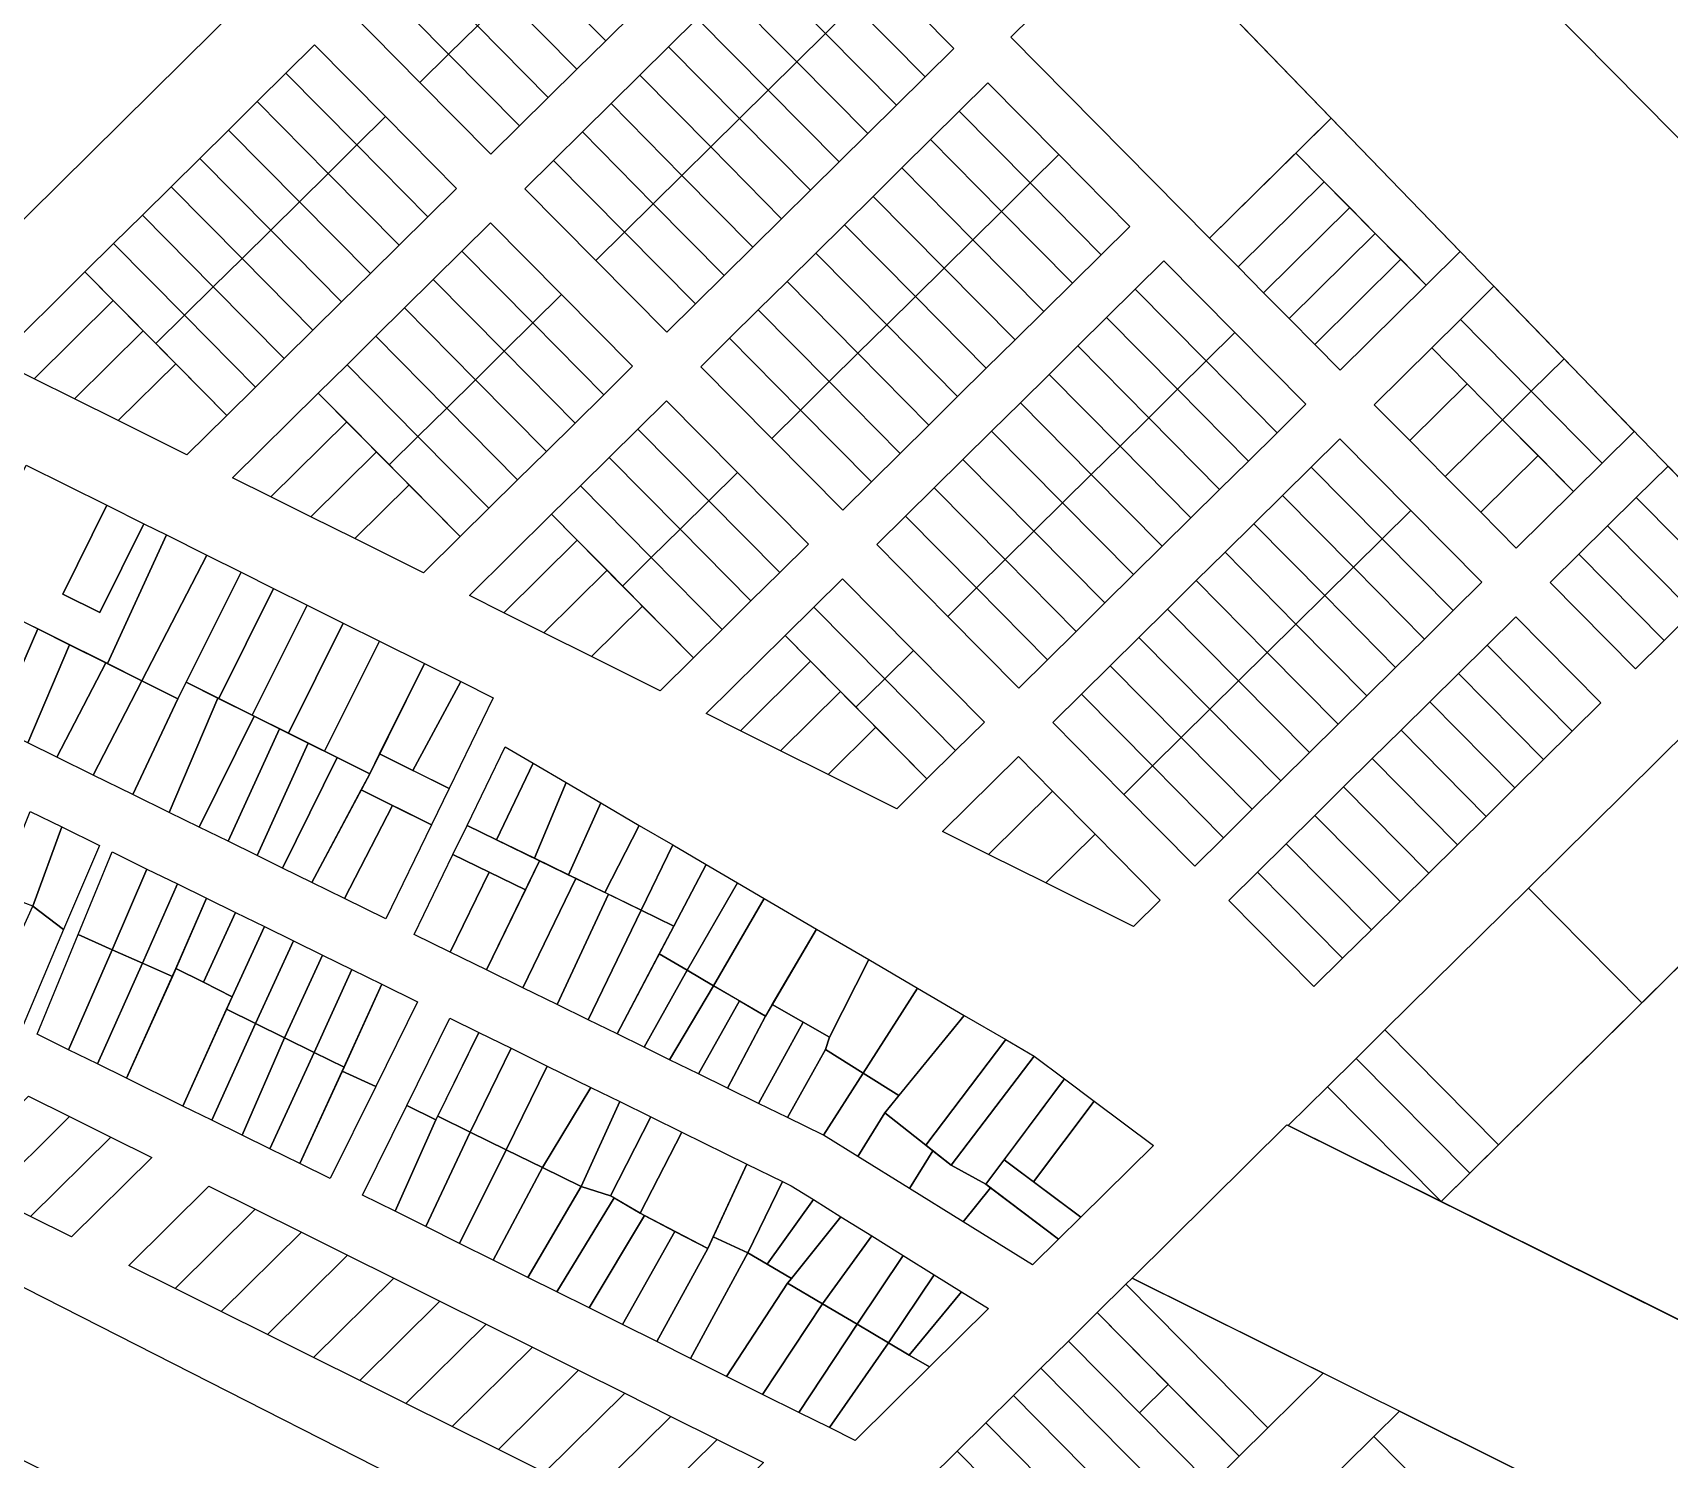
# Model space of a CAD drawing. Header units: metres. Extents: x 5590187 to 5598444, y 6961268 to 6971080.
# Drawn here: x 5593747.9 to 5594153.3, y 6968263.7 to 6968617.1 of the extents above; entities that cross this region are included whole.
import ezdxf

# ---------------------------------------------------------------- set-up
doc = ezdxf.new("R2010")
doc.units = ezdxf.units.M
doc.layers.add('zz_catastro_fontana', color=7, linetype='Continuous')

msp = doc.modelspace()

# ---------------------------------------------------------------- linework, layer by layer
at = {"layer": 'zz_catastro_fontana'}
for points in [[(5593744.9, 6969006.26), (5593843.35, 6968906.71), (5593818.46, 6968882.1), (5593938, 6968761.23), (5593723.83, 6968549.44), (5593505.85, 6968769.86), (5593744.9, 6969006.26)], [(5594173.87, 6968488.18), (5593937.43, 6968732.53), (5593976.95, 6968771.62), (5594216.03, 6968529.87), (5594173.87, 6968488.18)], [(5594020.87, 6968646.28), (5594069.55, 6968595.98), (5594039.44, 6968566.2), (5593990.22, 6968615.98), (5594020.87, 6968646.28)], [(5593926.68, 6968634.71), (5593933.79, 6968641.75), (5593951.37, 6968623.97), (5593944.26, 6968616.94), (5593926.68, 6968634.71)], [(5593833.32, 6968629.58), (5593840.43, 6968636.61), (5593858.01, 6968618.83), (5593850.9, 6968611.8), (5593833.32, 6968629.58)], [(5593889.81, 6968615.12), (5593872.23, 6968632.9), (5593879.34, 6968639.93), (5593896.92, 6968622.15), (5593889.81, 6968615.12)], [(5593882.69, 6968608.09), (5593865.12, 6968625.87), (5593872.23, 6968632.9), (5593889.81, 6968615.12), (5593882.69, 6968608.09)], [(5593919.57, 6968627.68), (5593926.68, 6968634.71), (5593944.26, 6968616.94), (5593937.15, 6968609.91), (5593919.57, 6968627.68)], [(5593826.21, 6968622.55), (5593833.32, 6968629.58), (5593850.9, 6968611.8), (5593843.78, 6968604.77), (5593826.21, 6968622.55)], [(5593968.95, 6968606.19), (5593951.37, 6968623.97), (5593958.48, 6968631), (5593976.06, 6968613.23), (5593968.95, 6968606.19)], [(5593875.58, 6968601.06), (5593858.01, 6968618.83), (5593865.12, 6968625.87), (5593882.69, 6968608.09), (5593875.58, 6968601.06)], [(5593912.46, 6968620.65), (5593919.57, 6968627.68), (5593937.15, 6968609.91), (5593930.04, 6968602.88), (5593912.46, 6968620.65)], [(5593905.35, 6968613.62), (5593912.46, 6968620.65), (5593930.04, 6968602.88), (5593922.93, 6968595.84), (5593905.35, 6968613.62)], [(5593961.84, 6968599.16), (5593944.26, 6968616.94), (5593951.37, 6968623.97), (5593968.95, 6968606.19), (5593961.84, 6968599.16)], [(5593868.47, 6968594.03), (5593850.9, 6968611.8), (5593858.01, 6968618.83), (5593875.58, 6968601.06), (5593868.47, 6968594.03)], [(5593954.73, 6968592.13), (5593937.15, 6968609.91), (5593944.26, 6968616.94), (5593961.84, 6968599.16), (5593954.73, 6968592.13)], [(5593810.56, 6968607.08), (5593817.67, 6968614.11), (5593835.25, 6968596.33), (5593828.14, 6968589.3), (5593810.56, 6968607.08)], [(5593898.24, 6968606.59), (5593905.35, 6968613.62), (5593922.93, 6968595.84), (5593915.82, 6968588.81), (5593898.24, 6968606.59)], [(5593861.36, 6968586.99), (5593843.78, 6968604.77), (5593850.9, 6968611.8), (5593868.47, 6968594.03), (5593861.36, 6968586.99)], [(5593947.62, 6968585.1), (5593930.04, 6968602.88), (5593937.15, 6968609.91), (5593954.73, 6968592.13), (5593947.62, 6968585.1)], [(5593803.45, 6968600.05), (5593810.56, 6968607.08), (5593828.14, 6968589.3), (5593821.03, 6968582.27), (5593803.45, 6968600.05)], [(5593891.13, 6968599.56), (5593898.24, 6968606.59), (5593915.82, 6968588.81), (5593908.71, 6968581.78), (5593891.13, 6968599.56)], [(5593977.39, 6968597.66), (5593984.5, 6968604.69), (5594002.08, 6968586.92), (5593994.97, 6968579.89), (5593977.39, 6968597.66)], [(5593796.34, 6968593.01), (5593803.45, 6968600.05), (5593821.03, 6968582.27), (5593813.92, 6968575.24), (5593796.34, 6968593.01)], [(5593940.51, 6968578.07), (5593922.93, 6968595.84), (5593930.04, 6968602.88), (5593947.62, 6968585.1), (5593940.51, 6968578.07)], [(5593845.72, 6968571.53), (5593828.14, 6968589.3), (5593835.25, 6968596.33), (5593852.83, 6968578.56), (5593845.72, 6968571.53)], [(5593884.02, 6968592.53), (5593891.13, 6968599.56), (5593908.71, 6968581.78), (5593901.6, 6968574.75), (5593884.02, 6968592.53)], [(5593970.28, 6968590.63), (5593977.39, 6968597.66), (5593994.97, 6968579.89), (5593987.86, 6968572.85), (5593970.28, 6968590.63)], [(5594060.77, 6968587.3), (5594069.55, 6968595.98), (5594101.54, 6968562.92), (5594093.12, 6968554.59), (5594060.77, 6968587.3)], [(5593789.23, 6968585.98), (5593796.34, 6968593.01), (5593813.92, 6968575.24), (5593806.81, 6968568.21), (5593789.23, 6968585.98)], [(5593876.91, 6968585.49), (5593884.02, 6968592.53), (5593901.6, 6968574.75), (5593894.49, 6968567.72), (5593876.91, 6968585.49)], [(5593933.4, 6968571.04), (5593915.82, 6968588.81), (5593922.93, 6968595.84), (5593940.51, 6968578.07), (5593933.4, 6968571.04)], [(5593838.61, 6968564.49), (5593821.03, 6968582.27), (5593828.14, 6968589.3), (5593845.72, 6968571.53), (5593838.61, 6968564.49)], [(5593926.29, 6968564.01), (5593908.71, 6968581.78), (5593915.82, 6968588.81), (5593933.4, 6968571.04), (5593926.29, 6968564.01)], [(5593963.17, 6968583.6), (5593970.28, 6968590.63), (5593987.86, 6968572.85), (5593980.75, 6968565.82), (5593963.17, 6968583.6)], [(5593782.12, 6968578.95), (5593789.23, 6968585.98), (5593806.81, 6968568.21), (5593799.7, 6968561.18), (5593782.12, 6968578.95)], [(5593869.8, 6968578.46), (5593876.91, 6968585.49), (5593894.49, 6968567.72), (5593887.38, 6968560.69), (5593869.8, 6968578.46)], [(5594012.55, 6968562.11), (5593994.97, 6968579.89), (5594002.08, 6968586.92), (5594019.66, 6968569.14), (5594012.55, 6968562.11)], [(5594039.44, 6968566.2), (5594060.77, 6968587.3), (5594067.8, 6968580.19), (5594046.47, 6968559.09), (5594039.44, 6968566.2)], [(5593831.5, 6968557.46), (5593813.92, 6968575.24), (5593821.03, 6968582.27), (5593838.61, 6968564.49), (5593831.5, 6968557.46)], [(5593919.18, 6968556.97), (5593901.6, 6968574.75), (5593908.71, 6968581.78), (5593926.29, 6968564.01), (5593919.18, 6968556.97)], [(5593956.06, 6968576.57), (5593963.17, 6968583.6), (5593980.75, 6968565.82), (5593973.64, 6968558.79), (5593956.06, 6968576.57)], [(5594005.44, 6968555.08), (5593987.86, 6968572.85), (5593994.97, 6968579.89), (5594012.55, 6968562.11), (5594005.44, 6968555.08)], [(5594046.47, 6968559.09), (5594067.8, 6968580.19), (5594074.13, 6968573.79), (5594052.8, 6968552.69), (5594046.47, 6968559.09)], [(5593775.01, 6968571.92), (5593782.12, 6968578.95), (5593799.7, 6968561.18), (5593792.59, 6968554.14), (5593775.01, 6968571.92)], [(5593948.95, 6968569.54), (5593956.06, 6968576.57), (5593973.64, 6968558.79), (5593966.53, 6968551.76), (5593948.95, 6968569.54)], [(5593767.9, 6968564.89), (5593775.01, 6968571.92), (5593792.59, 6968554.14), (5593785.48, 6968547.11), (5593767.9, 6968564.89)], [(5593824.39, 6968550.43), (5593806.81, 6968568.21), (5593813.92, 6968575.24), (5593831.5, 6968557.46), (5593824.39, 6968550.43)], [(5593912.07, 6968549.94), (5593894.49, 6968567.72), (5593901.6, 6968574.75), (5593919.18, 6968556.97), (5593912.07, 6968549.94)], [(5593998.33, 6968548.05), (5593980.75, 6968565.82), (5593987.86, 6968572.85), (5594005.44, 6968555.08), (5593998.33, 6968548.05)], [(5594052.8, 6968552.69), (5594074.13, 6968573.79), (5594080.46, 6968567.39), (5594059.13, 6968546.29), (5594052.8, 6968552.69)], [(5593817.28, 6968543.4), (5593799.7, 6968561.18), (5593806.81, 6968568.21), (5593824.39, 6968550.43), (5593817.28, 6968543.4)], [(5593854.16, 6968562.99), (5593861.27, 6968570.02), (5593878.85, 6968552.25), (5593871.74, 6968545.22), (5593854.16, 6968562.99)], [(5593904.96, 6968542.91), (5593887.38, 6968560.69), (5593894.49, 6968567.72), (5593912.07, 6968549.94), (5593904.96, 6968542.91)], [(5593941.84, 6968562.5), (5593948.95, 6968569.54), (5593966.53, 6968551.76), (5593959.42, 6968544.73), (5593941.84, 6968562.5)], [(5593760.79, 6968557.86), (5593767.9, 6968564.89), (5593785.48, 6968547.11), (5593778.37, 6968540.08), (5593760.79, 6968557.86)], [(5593991.22, 6968541.02), (5593973.64, 6968558.79), (5593980.75, 6968565.82), (5593998.33, 6968548.05), (5593991.22, 6968541.02)], [(5594059.13, 6968546.29), (5594080.46, 6968567.39), (5594086.79, 6968560.99), (5594065.46, 6968539.9), (5594059.13, 6968546.29)], [(5593810.17, 6968536.37), (5593792.59, 6968554.14), (5593799.7, 6968561.18), (5593817.28, 6968543.4), (5593810.17, 6968536.37)], [(5593847.05, 6968555.96), (5593854.16, 6968562.99), (5593871.74, 6968545.22), (5593864.63, 6968538.19), (5593847.05, 6968555.96)], [(5593934.73, 6968555.47), (5593941.84, 6968562.5), (5593959.42, 6968544.73), (5593952.31, 6968537.7), (5593934.73, 6968555.47)], [(5594020.99, 6968553.58), (5594028.1, 6968560.61), (5594045.68, 6968542.83), (5594038.57, 6968535.8), (5594020.99, 6968553.58)], [(5594065.46, 6968539.9), (5594086.79, 6968560.99), (5594093.12, 6968554.59), (5594071.79, 6968533.5), (5594065.46, 6968539.9)], [(5593748.24, 6968531.38), (5593738.78, 6968536.09), (5593760.79, 6968557.86), (5593767.82, 6968550.75), (5593748.24, 6968531.38)], [(5593839.94, 6968548.93), (5593847.05, 6968555.96), (5593864.63, 6968538.19), (5593857.52, 6968531.15), (5593839.94, 6968548.93)], [(5593927.62, 6968548.44), (5593934.73, 6968555.47), (5593952.31, 6968537.7), (5593945.2, 6968530.67), (5593927.62, 6968548.44)], [(5593984.11, 6968533.98), (5593966.53, 6968551.76), (5593973.64, 6968558.79), (5593991.22, 6968541.02), (5593984.11, 6968533.98)], [(5593803.06, 6968529.34), (5593785.48, 6968547.11), (5593792.59, 6968554.14), (5593810.17, 6968536.37), (5593803.06, 6968529.34)], [(5593889.32, 6968527.44), (5593871.74, 6968545.22), (5593878.85, 6968552.25), (5593896.43, 6968534.47), (5593889.32, 6968527.44)], [(5593977, 6968526.95), (5593959.42, 6968544.73), (5593966.53, 6968551.76), (5593984.11, 6968533.98), (5593977, 6968526.95)], [(5594013.88, 6968546.55), (5594020.99, 6968553.58), (5594038.57, 6968535.8), (5594031.45, 6968528.77), (5594013.88, 6968546.55)], [(5594119.13, 6968528.28), (5594101.56, 6968546.06), (5594109.88, 6968554.29), (5594127.28, 6968536.33), (5594119.13, 6968528.28)], [(5593758.17, 6968526.43), (5593748.24, 6968531.38), (5593767.82, 6968550.75), (5593775.21, 6968543.28), (5593758.17, 6968526.43)], [(5593832.83, 6968541.9), (5593839.94, 6968548.93), (5593857.52, 6968531.15), (5593850.41, 6968524.12), (5593832.83, 6968541.9)], [(5593920.51, 6968541.41), (5593927.62, 6968548.44), (5593945.2, 6968530.67), (5593938.09, 6968523.63), (5593920.51, 6968541.41)], [(5593769.04, 6968521.01), (5593758.17, 6968526.43), (5593775.21, 6968543.28), (5593783.29, 6968535.1), (5593769.04, 6968521.01)], [(5593795.95, 6968522.3), (5593778.37, 6968540.08), (5593785.48, 6968547.11), (5593803.06, 6968529.34), (5593795.95, 6968522.3)], [(5593882.21, 6968520.41), (5593864.63, 6968538.19), (5593871.74, 6968545.22), (5593889.32, 6968527.44), (5593882.21, 6968520.41)], [(5593969.89, 6968519.92), (5593952.31, 6968537.7), (5593959.42, 6968544.73), (5593977, 6968526.95), (5593969.89, 6968519.92)], [(5594006.77, 6968539.52), (5594013.88, 6968546.55), (5594031.45, 6968528.77), (5594024.34, 6968521.74), (5594006.77, 6968539.52)], [(5594094.45, 6968539.03), (5594101.56, 6968546.06), (5594119.13, 6968528.28), (5594112.02, 6968521.25), (5594094.45, 6968539.03)], [(5593275.91, 6968542.46), (5593402.61, 6968479.33), (5593450.34, 6968455.53), (5593550.07, 6968405.73), (5593969.37, 6968192.37), (5593952.73, 6968159.84), (5593834.28, 6968219.02), (5593246.03, 6968512.91), (5593275.91, 6968542.46)], [(5593825.72, 6968534.87), (5593832.83, 6968541.9), (5593850.41, 6968524.12), (5593843.3, 6968517.09), (5593825.72, 6968534.87)], [(5593913.4, 6968534.38), (5593920.51, 6968541.41), (5593938.09, 6968523.63), (5593930.98, 6968516.6), (5593913.4, 6968534.38)], [(5593999.66, 6968532.48), (5594006.77, 6968539.52), (5594024.34, 6968521.74), (5594017.23, 6968514.71), (5593999.66, 6968532.48)], [(5594056.14, 6968518.03), (5594038.57, 6968535.8), (5594045.68, 6968542.83), (5594063.25, 6968525.06), (5594056.14, 6968518.03)], [(5593875.1, 6968513.38), (5593857.52, 6968531.15), (5593864.63, 6968538.19), (5593882.21, 6968520.41), (5593875.1, 6968513.38)], [(5593962.78, 6968512.89), (5593945.2, 6968530.67), (5593952.31, 6968537.7), (5593969.89, 6968519.92), (5593962.78, 6968512.89)], [(5594049.03, 6968510.99), (5594031.45, 6968528.77), (5594038.57, 6968535.8), (5594056.14, 6968518.03), (5594049.03, 6968510.99)], [(5594080.22, 6968524.96), (5594094.45, 6968539.03), (5594103.23, 6968530.14), (5594089.01, 6968516.08), (5594080.22, 6968524.96)], [(5594119.13, 6968528.28), (5594127.28, 6968536.33), (5594144.65, 6968518.36), (5594136.71, 6968510.51), (5594119.13, 6968528.28)], [(5593786.07, 6968512.53), (5593769.04, 6968521.01), (5593783.29, 6968535.1), (5593795.95, 6968522.3), (5593786.07, 6968512.53)], [(5593818.61, 6968527.84), (5593825.72, 6968534.87), (5593843.3, 6968517.09), (5593836.19, 6968510.06), (5593818.61, 6968527.84)], [(5593867.99, 6968506.35), (5593850.41, 6968524.12), (5593857.52, 6968531.15), (5593875.1, 6968513.38), (5593867.99, 6968506.35)], [(5593992.54, 6968525.45), (5593999.66, 6968532.48), (5594017.23, 6968514.71), (5594010.12, 6968507.68), (5593992.54, 6968525.45)], [(5593806.84, 6968502.14), (5593797.38, 6968506.85), (5593818.61, 6968527.84), (5593825.64, 6968520.72), (5593806.84, 6968502.14)], [(5593955.67, 6968505.86), (5593938.09, 6968523.63), (5593945.2, 6968530.67), (5593962.78, 6968512.89), (5593955.67, 6968505.86)], [(5594041.92, 6968503.96), (5594024.34, 6968521.74), (5594031.45, 6968528.77), (5594049.03, 6968510.99), (5594041.92, 6968503.96)], [(5594089.01, 6968516.08), (5594103.23, 6968530.14), (5594112.02, 6968521.25), (5594097.8, 6968507.19), (5594089.01, 6968516.08)], [(5594129.6, 6968503.47), (5594112.02, 6968521.25), (5594119.13, 6968528.28), (5594136.71, 6968510.51), (5594129.6, 6968503.47)], [(5593860.88, 6968499.31), (5593843.3, 6968517.09), (5593850.41, 6968524.12), (5593867.99, 6968506.35), (5593860.88, 6968499.31)], [(5593897.75, 6968518.91), (5593904.87, 6968525.94), (5593922.44, 6968508.16), (5593915.33, 6968501.13), (5593897.75, 6968518.91)], [(5593948.56, 6968498.83), (5593930.98, 6968516.6), (5593938.09, 6968523.63), (5593955.67, 6968505.86), (5593948.56, 6968498.83)], [(5593985.43, 6968518.42), (5593992.54, 6968525.45), (5594010.12, 6968507.68), (5594003.01, 6968500.64), (5593985.43, 6968518.42)], [(5593816.78, 6968497.2), (5593806.84, 6968502.14), (5593825.64, 6968520.72), (5593833.02, 6968513.26), (5593816.78, 6968497.2)], [(5593890.64, 6968511.88), (5593897.75, 6968518.91), (5593915.33, 6968501.13), (5593908.22, 6968494.1), (5593890.64, 6968511.88)], [(5594034.81, 6968496.93), (5594017.23, 6968514.71), (5594024.34, 6968521.74), (5594041.92, 6968503.96), (5594034.81, 6968496.93)], [(5594097.8, 6968507.19), (5594112.02, 6968521.25), (5594120.81, 6968512.36), (5594106.59, 6968498.3), (5594097.8, 6968507.19)], [(5593853.77, 6968492.28), (5593836.19, 6968510.06), (5593843.3, 6968517.09), (5593860.88, 6968499.31), (5593853.77, 6968492.28)], [(5593978.32, 6968511.39), (5593985.43, 6968518.42), (5594003.01, 6968500.64), (5593995.9, 6968493.61), (5593978.32, 6968511.39)], [(5594064.58, 6968509.49), (5594071.69, 6968516.53), (5594089.27, 6968498.75), (5594082.16, 6968491.72), (5594064.58, 6968509.49)], [(5594258.21, 6968487.2), (5594146.55, 6968376.78), (5594118.42, 6968405.22), (5594230.08, 6968515.64), (5594258.21, 6968487.2)], [(5593827.66, 6968491.78), (5593816.78, 6968497.2), (5593833.02, 6968513.26), (5593841.11, 6968505.08), (5593827.66, 6968491.78)], [(5593883.53, 6968504.85), (5593890.64, 6968511.88), (5593908.22, 6968494.1), (5593901.11, 6968487.07), (5593883.53, 6968504.85)], [(5593971.21, 6968504.36), (5593978.32, 6968511.39), (5593995.9, 6968493.61), (5593988.79, 6968486.58), (5593971.21, 6968504.36)], [(5594027.7, 6968489.9), (5594010.12, 6968507.68), (5594017.23, 6968514.71), (5594034.81, 6968496.93), (5594027.7, 6968489.9)], [(5594106.59, 6968498.3), (5594120.81, 6968512.36), (5594129.6, 6968503.47), (5594115.38, 6968489.41), (5594106.59, 6968498.3)], [(5593780.98, 6968492.69), (5593766.37, 6968460.81), (5593741.76, 6968473.07), (5593743.79, 6968477.14), (5593732.6, 6968482.72), (5593746.2, 6968510.02), (5593766.25, 6968500.03), (5593755.31, 6968478.06), (5593764.44, 6968473.51), (5593775.38, 6968495.48), (5593780.98, 6968492.69)], [(5593932.91, 6968483.36), (5593915.33, 6968501.13), (5593922.44, 6968508.16), (5593940.02, 6968490.39), (5593932.91, 6968483.36)], [(5594020.59, 6968482.87), (5594003.01, 6968500.64), (5594010.12, 6968507.68), (5594027.7, 6968489.9), (5594020.59, 6968482.87)], [(5594057.47, 6968502.46), (5594064.58, 6968509.49), (5594082.16, 6968491.72), (5594075.05, 6968484.69), (5594057.47, 6968502.46)], [(5594173.87, 6968488.18), (5594166.25, 6968480.64), (5594145.15, 6968501.97), (5594153, 6968509.73), (5594173.87, 6968488.18)], [(5593844.69, 6968483.31), (5593827.66, 6968491.78), (5593841.11, 6968505.08), (5593853.77, 6968492.28), (5593844.69, 6968483.31)], [(5593876.42, 6968497.81), (5593883.53, 6968504.85), (5593901.11, 6968487.07), (5593894, 6968480.04), (5593876.42, 6968497.81)], [(5593964.1, 6968497.33), (5593971.21, 6968504.36), (5593988.79, 6968486.58), (5593981.68, 6968479.55), (5593964.1, 6968497.33)], [(5593775.38, 6968495.48), (5593764.44, 6968473.51), (5593755.31, 6968478.06), (5593766.25, 6968500.03), (5593775.38, 6968495.48)], [(5593925.8, 6968476.33), (5593908.22, 6968494.1), (5593915.33, 6968501.13), (5593932.91, 6968483.36), (5593925.8, 6968476.33)], [(5594013.48, 6968475.84), (5593995.9, 6968493.61), (5594003.01, 6968500.64), (5594020.59, 6968482.87), (5594013.48, 6968475.84)], [(5594050.36, 6968495.43), (5594057.47, 6968502.46), (5594075.05, 6968484.69), (5594067.94, 6968477.66), (5594050.36, 6968495.43)], [(5594099.74, 6968473.94), (5594082.16, 6968491.72), (5594089.27, 6968498.75), (5594106.85, 6968480.97), (5594099.74, 6968473.94)], [(5594166.25, 6968480.64), (5594159.14, 6968473.61), (5594138.04, 6968494.94), (5594145.15, 6968501.97), (5594166.25, 6968480.64)], [(5593864.55, 6968473.41), (5593856.04, 6968477.65), (5593876.42, 6968497.81), (5593882.75, 6968491.41), (5593864.55, 6968473.41)], [(5593956.99, 6968490.29), (5593964.1, 6968497.33), (5593981.68, 6968479.55), (5593974.57, 6968472.52), (5593956.99, 6968490.29)], [(5594043.25, 6968488.4), (5594050.36, 6968495.43), (5594067.94, 6968477.66), (5594060.83, 6968470.62), (5594043.25, 6968488.4)], [(5594159.14, 6968473.61), (5594152.03, 6968466.58), (5594130.93, 6968487.91), (5594138.04, 6968494.94), (5594159.14, 6968473.61)], [(5593790.97, 6968487.71), (5593774.88, 6968456.57), (5593766.37, 6968460.81), (5593780.98, 6968492.69), (5593790.97, 6968487.71)], [(5593874.48, 6968468.47), (5593864.55, 6968473.41), (5593882.75, 6968491.41), (5593890.14, 6968483.95), (5593874.48, 6968468.47)], [(5593918.69, 6968469.29), (5593901.11, 6968487.07), (5593908.22, 6968494.1), (5593925.8, 6968476.33), (5593918.69, 6968469.29)], [(5594006.37, 6968468.81), (5593988.79, 6968486.58), (5593995.9, 6968493.61), (5594013.48, 6968475.84), (5594006.37, 6968468.81)], [(5594092.63, 6968466.91), (5594075.05, 6968484.69), (5594082.16, 6968491.72), (5594099.74, 6968473.94), (5594092.63, 6968466.91)], [(5593799.47, 6968483.48), (5593783.83, 6968452.11), (5593774.88, 6968456.57), (5593790.97, 6968487.71), (5593799.47, 6968483.48)], [(5593911.58, 6968462.26), (5593894, 6968480.04), (5593901.11, 6968487.07), (5593918.69, 6968469.29), (5593911.58, 6968462.26)], [(5593999.26, 6968461.77), (5593981.68, 6968479.55), (5593988.79, 6968486.58), (5594006.37, 6968468.81), (5593999.26, 6968461.77)], [(5594036.14, 6968481.37), (5594043.25, 6968488.4), (5594060.83, 6968470.62), (5594053.72, 6968463.59), (5594036.14, 6968481.37)], [(5594270.94, 6968241.01), (5594096.77, 6968327.56), (5594258.21, 6968487.2), (5594387.59, 6968356.37), (5594270.94, 6968241.01)], [(5594152.03, 6968466.58), (5594144.92, 6968459.55), (5594123.82, 6968480.88), (5594130.93, 6968487.91), (5594152.03, 6968466.58)], [(5593807.52, 6968479.46), (5593793.92, 6968452.16), (5593785.86, 6968456.18), (5593799.47, 6968483.48), (5593807.52, 6968479.46)], [(5593886.3, 6968462.57), (5593874.48, 6968468.47), (5593890.14, 6968483.95), (5593898.92, 6968475.06), (5593886.3, 6968462.57)], [(5594085.52, 6968459.88), (5594067.94, 6968477.66), (5594075.05, 6968484.69), (5594092.63, 6968466.91), (5594085.52, 6968459.88)], [(5593815.85, 6968475.32), (5593802.25, 6968448.02), (5593793.92, 6968452.16), (5593807.52, 6968479.46), (5593815.85, 6968475.32)], [(5593941.35, 6968474.82), (5593948.46, 6968481.86), (5593966.04, 6968464.08), (5593958.93, 6968457.05), (5593941.35, 6968474.82)], [(5593992.15, 6968454.74), (5593974.57, 6968472.52), (5593981.68, 6968479.55), (5593999.26, 6968461.77), (5593992.15, 6968454.74)], [(5594029.03, 6968474.34), (5594036.14, 6968481.37), (5594053.72, 6968463.59), (5594046.61, 6968456.56), (5594029.03, 6968474.34)], [(5593824.8, 6968470.86), (5593811.2, 6968443.56), (5593802.25, 6968448.02), (5593815.85, 6968475.32), (5593824.8, 6968470.86)], [(5593903.32, 6968454.09), (5593886.3, 6968462.57), (5593898.92, 6968475.06), (5593911.58, 6968462.26), (5593903.32, 6968454.09)], [(5593934.24, 6968467.79), (5593941.35, 6968474.82), (5593958.93, 6968457.05), (5593951.82, 6968450.02), (5593934.24, 6968467.79)], [(5594021.92, 6968467.3), (5594029.03, 6968474.34), (5594046.61, 6968456.56), (5594039.5, 6968449.53), (5594021.92, 6968467.3)], [(5594078.41, 6968452.85), (5594060.83, 6968470.62), (5594067.94, 6968477.66), (5594085.52, 6968459.88), (5594078.41, 6968452.85)], [(5593749.1, 6968469.41), (5593738.51, 6968445.14), (5593731.33, 6968448.66), (5593739.33, 6968468.19), (5593741.76, 6968473.07), (5593749.1, 6968469.41)], [(5593833.75, 6968466.4), (5593820.15, 6968439.1), (5593811.2, 6968443.56), (5593824.8, 6968470.86), (5593833.75, 6968466.4)], [(5594071.3, 6968445.82), (5594053.72, 6968463.59), (5594060.83, 6968470.62), (5594078.41, 6968452.85), (5594071.3, 6968445.82)], [(5594108.18, 6968465.41), (5594115.29, 6968472.44), (5594136.38, 6968451.11), (5594129.27, 6968444.08), (5594108.18, 6968465.41)], [(5593756.98, 6968465.49), (5593746.64, 6968441.15), (5593738.51, 6968445.14), (5593749.1, 6968469.41), (5593756.98, 6968465.49)], [(5593844.94, 6968460.82), (5593831.33, 6968433.52), (5593820.15, 6968439.1), (5593833.75, 6968466.4), (5593844.94, 6968460.82)], [(5593923.18, 6968444.19), (5593914.67, 6968448.44), (5593934.24, 6968467.79), (5593940.57, 6968461.39), (5593923.18, 6968444.19)], [(5594014.81, 6968460.27), (5594021.92, 6968467.3), (5594039.5, 6968449.53), (5594032.39, 6968442.5), (5594014.81, 6968460.27)], [(5593765.93, 6968461.03), (5593753.82, 6968437.63), (5593746.64, 6968441.15), (5593756.98, 6968465.49), (5593765.93, 6968461.03)], [(5593976.51, 6968439.27), (5593958.93, 6968457.05), (5593966.04, 6968464.08), (5593983.62, 6968446.3), (5593976.51, 6968439.27)], [(5594064.19, 6968438.78), (5594046.61, 6968456.56), (5594053.72, 6968463.59), (5594071.3, 6968445.82), (5594064.19, 6968438.78)], [(5594101.07, 6968458.38), (5594108.18, 6968465.41), (5594129.27, 6968444.08), (5594122.16, 6968437.05), (5594101.07, 6968458.38)], [(5593774.88, 6968456.57), (5593762.8, 6968433.22), (5593753.82, 6968437.63), (5593765.93, 6968461.03), (5593774.88, 6968456.57)], [(5593853.89, 6968456.36), (5593842.02, 6968434.34), (5593833.79, 6968438.45), (5593844.94, 6968460.82), (5593853.89, 6968456.36)], [(5593933.1, 6968439.25), (5593923.18, 6968444.19), (5593940.57, 6968461.39), (5593947.95, 6968453.93), (5593933.1, 6968439.25)], [(5594007.7, 6968453.24), (5594014.81, 6968460.27), (5594032.39, 6968442.5), (5594025.28, 6968435.47), (5594007.7, 6968453.24)], [(5594093.96, 6968451.35), (5594101.07, 6968458.38), (5594122.16, 6968437.05), (5594115.05, 6968430.02), (5594093.96, 6968451.35)], [(5593783.83, 6968452.11), (5593772.67, 6968428.37), (5593762.8, 6968433.22), (5593774.88, 6968456.57), (5593783.83, 6968452.11)], [(5593793.74, 6968452.26), (5593781.65, 6968423.97), (5593772.67, 6968428.37), (5593783.83, 6968452.11), (5593785.86, 6968456.18), (5593793.74, 6968452.26)], [(5593851.02, 6968429.86), (5593842.02, 6968434.34), (5593853.89, 6968456.36), (5593861.94, 6968452.35), (5593851.02, 6968429.86)], [(5593969.4, 6968432.24), (5593951.82, 6968450.02), (5593958.93, 6968457.05), (5593976.51, 6968439.27), (5593969.4, 6968432.24)], [(5594057.08, 6968431.75), (5594039.5, 6968449.53), (5594046.61, 6968456.56), (5594064.19, 6968438.78), (5594057.08, 6968431.75)], [(5593802.69, 6968447.8), (5593789.1, 6968420.31), (5593781.65, 6968423.97), (5593793.74, 6968452.26), (5593802.69, 6968447.8)], [(5593944.93, 6968433.35), (5593933.1, 6968439.25), (5593947.95, 6968453.93), (5593956.74, 6968445.04), (5593944.93, 6968433.35)], [(5594000.59, 6968446.21), (5594007.7, 6968453.24), (5594025.28, 6968435.47), (5594018.17, 6968428.43), (5594000.59, 6968446.21)], [(5594086.85, 6968444.32), (5594093.96, 6968451.35), (5594115.05, 6968430.02), (5594107.94, 6968422.98), (5594086.85, 6968444.32)], [(5593808.95, 6968444.68), (5593796.28, 6968416.79), (5593789.1, 6968420.31), (5593802.69, 6968447.8), (5593808.95, 6968444.68)], [(5594049.97, 6968424.72), (5594032.39, 6968442.5), (5594039.5, 6968449.53), (5594057.08, 6968431.75), (5594049.97, 6968424.72)], [(5593816.11, 6968441.11), (5593803.46, 6968413.26), (5593796.28, 6968416.79), (5593808.95, 6968444.68), (5593816.11, 6968441.11)], [(5593961.95, 6968424.87), (5593944.93, 6968433.35), (5593956.74, 6968445.04), (5593969.4, 6968432.24), (5593961.95, 6968424.87)], [(5594042.86, 6968417.69), (5594025.28, 6968435.47), (5594032.39, 6968442.5), (5594049.97, 6968424.72), (5594042.86, 6968417.69)], [(5594079.74, 6968437.28), (5594086.85, 6968444.32), (5594107.94, 6968422.98), (5594100.83, 6968415.95), (5594079.74, 6968437.28)], [(5593823.27, 6968437.54), (5593809.75, 6968410.18), (5593803.46, 6968413.26), (5593816.11, 6968441.11), (5593823.27, 6968437.54)], [(5593851.02, 6968429.86), (5593846.65, 6968420.87), (5593829.22, 6968429.55), (5593831.33, 6968433.52), (5593833.79, 6968438.45), (5593851.02, 6968429.86)], [(5593871.81, 6968436.13), (5593862.73, 6968417.17), (5593855.45, 6968420.71), (5593864.9, 6968440.16), (5593871.81, 6968436.13)], [(5593831.33, 6968433.52), (5593817.02, 6968406.61), (5593809.75, 6968410.18), (5593823.27, 6968437.54), (5593831.33, 6968433.52)], [(5593880.01, 6968431.33), (5593872.18, 6968412.58), (5593862.73, 6968417.17), (5593871.81, 6968436.13), (5593880.01, 6968431.33)], [(5593984.64, 6968413.56), (5593973.29, 6968419.22), (5593992.06, 6968437.77), (5594000.49, 6968429.24), (5593984.64, 6968413.56)], [(5594035.75, 6968410.66), (5594018.17, 6968428.43), (5594025.28, 6968435.47), (5594042.86, 6968417.69), (5594035.75, 6968410.66)], [(5594072.63, 6968430.25), (5594079.74, 6968437.28), (5594100.83, 6968415.95), (5594093.72, 6968408.92), (5594072.63, 6968430.25)], [(5593880.63, 6968408.47), (5593872.18, 6968412.58), (5593880.01, 6968431.33), (5593888.64, 6968426.29), (5593880.63, 6968408.47)], [(5594065.52, 6968423.22), (5594072.63, 6968430.25), (5594093.72, 6968408.92), (5594086.61, 6968401.89), (5594065.52, 6968423.22)], [(5593836.98, 6968425.68), (5593825.1, 6968402.65), (5593817.02, 6968406.61), (5593829.22, 6968429.55), (5593836.98, 6968425.68)], [(5593846.65, 6968420.87), (5593835.35, 6968397.62), (5593825.1, 6968402.65), (5593836.98, 6968425.68), (5593846.65, 6968420.87)], [(5593898.14, 6968420.73), (5593889.63, 6968404.1), (5593880.63, 6968408.47), (5593888.64, 6968426.29), (5593898.14, 6968420.73)], [(5593998.82, 6968406.49), (5593984.64, 6968413.56), (5594000.49, 6968429.24), (5594011.04, 6968418.57), (5593998.82, 6968406.49)], [(5593755.02, 6968420.35), (5593747.85, 6968400.7), (5593739.1, 6968404), (5593747.22, 6968424.19), (5593755.02, 6968420.35)], [(5594058.41, 6968416.19), (5594065.52, 6968423.22), (5594086.61, 6968401.89), (5594079.5, 6968394.86), (5594058.41, 6968416.19)], [(5593764.36, 6968415.76), (5593755.51, 6968394.93), (5593747.85, 6968400.7), (5593755.02, 6968420.35), (5593764.36, 6968415.76)], [(5593855.45, 6968420.71), (5593873.44, 6968411.97), (5593869.94, 6968404.77), (5593851.95, 6968413.51), (5593855.45, 6968420.71)], [(5593906.42, 6968415.89), (5593898.62, 6968399.73), (5593889.63, 6968404.1), (5593898.14, 6968420.73), (5593906.42, 6968415.89)], [(5594020.57, 6968395.65), (5593998.82, 6968406.49), (5594011.04, 6968418.57), (5594027.21, 6968402.22), (5594020.57, 6968395.65)], [(5593776.16, 6968409.93), (5593767.56, 6968389.91), (5593759.11, 6968393.67), (5593767.54, 6968414.16), (5593776.16, 6968409.93)], [(5593860.95, 6968409.14), (5593851.31, 6968389.32), (5593842.34, 6968393.73), (5593851.95, 6968413.51), (5593860.95, 6968409.14)], [(5593914.71, 6968411.05), (5593906.72, 6968395.8), (5593898.62, 6968399.73), (5593906.42, 6968415.89), (5593914.71, 6968411.05)], [(5594051.29, 6968409.16), (5594058.41, 6968416.19), (5594079.5, 6968394.86), (5594072.39, 6968387.83), (5594051.29, 6968409.16)], [(5593783.7, 6968406.23), (5593775.07, 6968386.57), (5593767.56, 6968389.91), (5593776.16, 6968409.93), (5593783.7, 6968406.23)], [(5593882.43, 6968407.6), (5593869.27, 6968380.51), (5593860.29, 6968384.92), (5593873.44, 6968411.97), (5593882.43, 6968407.6)], [(5593922.48, 6968406.5), (5593909.98, 6968384.86), (5593903.08, 6968388.9), (5593906.72, 6968395.8), (5593914.71, 6968411.05), (5593922.48, 6968406.5)], [(5593790.88, 6968402.71), (5593782.47, 6968383.28), (5593775.07, 6968386.57), (5593783.7, 6968406.23), (5593790.88, 6968402.71)], [(5593869.94, 6968404.77), (5593860.29, 6968384.92), (5593851.31, 6968389.32), (5593860.95, 6968409.14), (5593869.94, 6968404.77)], [(5593890.53, 6968403.67), (5593877.8, 6968376.33), (5593869.27, 6968380.51), (5593882.43, 6968407.6), (5593890.53, 6968403.67)], [(5593929.09, 6968402.64), (5593916.51, 6968381.03), (5593909.98, 6968384.86), (5593922.48, 6968406.5), (5593929.09, 6968402.64)], [(5594044.18, 6968402.13), (5594051.29, 6968409.16), (5594072.39, 6968387.83), (5594065.28, 6968380.79), (5594044.18, 6968402.13)], [(5593798.06, 6968399.19), (5593790.12, 6968381.86), (5593783.34, 6968385.27), (5593790.88, 6968402.71), (5593798.06, 6968399.19)], [(5593898.62, 6968399.73), (5593885.43, 6968372.58), (5593877.8, 6968376.33), (5593890.53, 6968403.67), (5593898.62, 6968399.73)], [(5593929.38, 6968373.51), (5593916.51, 6968381.03), (5593929.09, 6968402.64), (5593942.04, 6968395.07), (5593929.38, 6968373.51)], [(5594146.55, 6968376.78), (5594111, 6968341.62), (5594082.87, 6968370.06), (5594118.42, 6968405.22), (5594146.55, 6968376.78)], [(5593755.51, 6968394.93), (5593745.44, 6968371.23), (5593736.49, 6968375.69), (5593747.85, 6968400.69), (5593755.51, 6968394.93)], [(5593805.25, 6968395.66), (5593797.28, 6968378.28), (5593790.12, 6968381.86), (5593798.06, 6968399.19), (5593805.25, 6968395.66)], [(5593906.72, 6968395.8), (5593892.61, 6968369.06), (5593885.43, 6968372.58), (5593898.62, 6968399.73), (5593906.72, 6968395.8)], [(5593756.72, 6968365.17), (5593748.96, 6968368.99), (5593759.11, 6968393.67), (5593767.56, 6968389.91), (5593756.72, 6968365.17)], [(5593812.43, 6968392.14), (5593803.08, 6968371.68), (5593795.89, 6968375.2), (5593797.28, 6968378.28), (5593805.25, 6968395.66), (5593812.43, 6968392.14)], [(5593945.23, 6968368.29), (5593931.05, 6968376.36), (5593942.04, 6968395.07), (5593954.99, 6968387.5), (5593945.23, 6968368.29)], [(5593763.89, 6968361.64), (5593756.72, 6968365.17), (5593767.56, 6968389.91), (5593775.07, 6968386.57), (5593763.89, 6968361.64)], [(5593819.61, 6968388.61), (5593810.24, 6968368.13), (5593803.08, 6968371.68), (5593812.43, 6968392.14), (5593819.61, 6968388.61)], [(5593771.07, 6968358.11), (5593763.89, 6968361.64), (5593775.07, 6968386.57), (5593782.47, 6968383.28), (5593771.07, 6968358.11)], [(5593785.07, 6968351.21), (5593771.07, 6968358.11), (5593783.34, 6968385.27), (5593790.12, 6968381.86), (5593797.28, 6968378.28), (5593785.07, 6968351.21)], [(5593826.93, 6968385.03), (5593817.54, 6968364.51), (5593810.24, 6968368.13), (5593819.61, 6968388.61), (5593826.93, 6968385.03)], [(5593909.98, 6968384.86), (5593899.35, 6968365.76), (5593892.61, 6968369.06), (5593903.08, 6968388.9), (5593909.98, 6968384.86)], [(5593953.63, 6968359.36), (5593944.29, 6968365.24), (5593945.23, 6968368.29), (5593954.99, 6968387.5), (5593967.07, 6968380.44), (5593953.63, 6968359.36)], [(5593834.38, 6968381.37), (5593824.98, 6968360.82), (5593817.54, 6968364.51), (5593826.93, 6968385.03), (5593834.38, 6968381.37)], [(5593843.18, 6968377.05), (5593832.83, 6968356.06), (5593824.54, 6968359.85), (5593834.38, 6968381.37), (5593843.18, 6968377.05)], [(5593916.51, 6968381.03), (5593905.63, 6968362.67), (5593899.35, 6968365.76), (5593909.98, 6968384.86), (5593916.51, 6968381.03)], [(5593905.63, 6968362.67), (5593916.51, 6968381.03), (5593922.94, 6968377.27), (5593912.81, 6968359.15), (5593905.63, 6968362.67)], [(5593912.81, 6968359.15), (5593922.94, 6968377.27), (5593929.38, 6968373.51), (5593919.99, 6968355.63), (5593912.81, 6968359.15)], [(5593962.46, 6968353.84), (5593953.63, 6968359.36), (5593967.07, 6968380.44), (5593978.64, 6968373.67), (5593962.46, 6968353.84)], [(5593803.08, 6968371.68), (5593792.24, 6968347.68), (5593785.07, 6968351.21), (5593795.89, 6968375.2), (5593803.08, 6968371.68)], [(5593858.37, 6968369.43), (5593847.76, 6968347.8), (5593840.54, 6968351.36), (5593851.19, 6968372.96), (5593858.37, 6968369.43)], [(5593919.99, 6968355.63), (5593929.38, 6968373.51), (5593931.05, 6968376.36), (5593938.75, 6968371.97), (5593927.63, 6968351.88), (5593919.99, 6968355.63)], [(5593969.11, 6968341.53), (5593958.93, 6968349.51), (5593978.64, 6968373.67), (5593988.91, 6968367.67), (5593969.11, 6968341.53)], [(5593810.24, 6968368.13), (5593799.78, 6968343.97), (5593792.24, 6968347.68), (5593803.08, 6968371.68), (5593810.24, 6968368.13)], [(5593866.37, 6968365.51), (5593856.19, 6968344.78), (5593848.2, 6968348.69), (5593858.37, 6968369.43), (5593866.37, 6968365.51)], [(5593927.63, 6968351.88), (5593938.75, 6968371.97), (5593945.23, 6968368.29), (5593944.29, 6968365.24), (5593934.81, 6968348.36), (5593927.63, 6968351.88)], [(5594111, 6968341.62), (5594103.89, 6968334.59), (5594075.76, 6968363.03), (5594082.87, 6968370.06), (5594111, 6968341.62)], [(5593817.54, 6968364.51), (5593806.6, 6968340.61), (5593799.78, 6968343.97), (5593810.24, 6968368.13), (5593817.54, 6968364.51)], [(5593875.34, 6968361.11), (5593865.17, 6968340.37), (5593856.19, 6968344.78), (5593866.37, 6968365.51), (5593875.34, 6968361.11)], [(5593934.81, 6968348.36), (5593944.29, 6968365.24), (5593953.63, 6968359.36), (5593943.79, 6968343.96), (5593934.81, 6968348.36)], [(5593975.37, 6968336.55), (5593969.11, 6968341.53), (5593988.91, 6968367.67), (5593995.95, 6968363.56), (5593975.37, 6968336.55)], [(5593824.98, 6968360.82), (5593814.04, 6968336.95), (5593806.6, 6968340.61), (5593817.54, 6968364.51), (5593824.98, 6968360.82)], [(5593886.12, 6968355.82), (5593874.15, 6968335.97), (5593865.17, 6968340.37), (5593875.34, 6968361.11), (5593886.12, 6968355.82)], [(5593983.95, 6968331.82), (5593975.37, 6968336.55), (5593995.95, 6968363.56), (5594003.48, 6968357.93), (5593983.95, 6968331.82)], [(5594103.89, 6968334.59), (5594096.77, 6968327.56), (5594068.65, 6968356), (5594075.76, 6968363.03), (5594103.89, 6968334.59)], [(5593832.83, 6968356.06), (5593821.58, 6968333.24), (5593814.04, 6968336.95), (5593824.54, 6968359.85), (5593832.83, 6968356.06)], [(5593943.79, 6968343.96), (5593953.63, 6968359.36), (5593962.46, 6968353.84), (5593958.93, 6968349.51), (5593952.31, 6968338.67), (5593943.79, 6968343.96)], [(5593995.83, 6968332.43), (5593988.5, 6968337.91), (5594003.48, 6968357.93), (5594010.8, 6968352.45), (5593995.83, 6968332.43)], [(5593737.13, 6968328.94), (5593726.96, 6968334.01), (5593746.82, 6968353.65), (5593756.99, 6968348.58), (5593737.13, 6968328.94)], [(5593893.3, 6968352.3), (5593883.76, 6968331.26), (5593874.15, 6968335.97), (5593886.12, 6968355.82), (5593893.3, 6968352.3)], [(5594096.77, 6968327.56), (5594058.91, 6968346.37), (5594068.65, 6968356), (5594096.77, 6968327.56)], [(5593847.76, 6968347.8), (5593837.65, 6968325.13), (5593829.59, 6968329.14), (5593840.54, 6968351.36), (5593847.76, 6968347.8)], [(5593856.19, 6968344.78), (5593845.25, 6968321.34), (5593837.65, 6968325.13), (5593847.76, 6968347.8), (5593848.2, 6968348.69), (5593856.19, 6968344.78)], [(5593901.02, 6968348.51), (5593891.01, 6968329), (5593883.76, 6968331.26), (5593893.3, 6968352.3), (5593901.02, 6968348.51)], [(5593952.31, 6968338.67), (5593958.93, 6968349.51), (5593969.11, 6968341.53), (5593970.85, 6968340.15), (5593965.06, 6968330.77), (5593952.31, 6968338.67)], [(5594007.51, 6968323.67), (5593995.83, 6968332.43), (5594010.8, 6968352.45), (5594025.5, 6968341.46), (5594007.51, 6968323.67)], [(5593747.3, 6968323.88), (5593737.13, 6968328.94), (5593756.99, 6968348.58), (5593767.16, 6968343.51), (5593747.3, 6968323.88)], [(5593865.17, 6968340.37), (5593853.58, 6968317.19), (5593845.25, 6968321.34), (5593856.19, 6968344.78), (5593865.17, 6968340.37)], [(5593908.65, 6968344.77), (5593898.32, 6968324.65), (5593891.01, 6968329), (5593901.02, 6968348.51), (5593908.65, 6968344.77)], [(5593924.81, 6968336.84), (5593915.08, 6968315.92), (5593899.38, 6968324.1), (5593898.32, 6968324.65), (5593908.65, 6968344.77), (5593924.81, 6968336.84)], [(5594058.6, 6968346.53), (5594333, 6968210.02), (5594284.78, 6968162.33), (5594260.45, 6968182.73), (5594197.61, 6968220.27), (5594020.26, 6968308.61), (5594058.6, 6968346.53)], [(5593757.46, 6968318.81), (5593747.3, 6968323.88), (5593767.16, 6968343.51), (5593777.32, 6968338.45), (5593757.46, 6968318.81)], [(5593874.15, 6968335.97), (5593861.9, 6968313.05), (5593853.58, 6968317.19), (5593865.17, 6968340.37), (5593874.15, 6968335.97)], [(5593933.65, 6968332.5), (5593925.05, 6968314.83), (5593916.43, 6968318.83), (5593924.81, 6968336.84), (5593933.65, 6968332.5)], [(5593978.41, 6968322.51), (5593965.06, 6968330.77), (5593970.85, 6968340.15), (5593975.37, 6968336.55), (5593983.95, 6968331.82), (5593985.15, 6968330.92), (5593978.41, 6968322.51)], [(5594002.03, 6968318.25), (5593983.95, 6968331.82), (5593988.49, 6968337.89), (5594007.51, 6968323.67), (5594002.03, 6968318.25)], [(5593883.76, 6968331.26), (5593870.5, 6968308.77), (5593861.9, 6968313.05), (5593874.15, 6968335.97), (5593883.76, 6968331.26)], [(5593941.3, 6968328.02), (5593929.79, 6968312.04), (5593925.05, 6968314.83), (5593933.65, 6968332.5), (5593935.74, 6968331.48), (5593941.3, 6968328.02)], [(5593783.1, 6968306.04), (5593771.65, 6968311.74), (5593791.51, 6968331.38), (5593802.96, 6968325.68), (5593783.1, 6968306.04)], [(5593891.87, 6968328.49), (5593877.66, 6968305.2), (5593870.5, 6968308.77), (5593883.76, 6968331.26), (5593891.01, 6968329), (5593891.87, 6968328.49)], [(5593899.38, 6968324.1), (5593885.71, 6968301.19), (5593877.66, 6968305.2), (5593891.87, 6968328.49), (5593898.32, 6968324.65), (5593899.38, 6968324.1)], [(5593995.58, 6968311.87), (5593978.41, 6968322.51), (5593985.15, 6968330.92), (5594002.03, 6968318.25), (5593995.58, 6968311.87)], [(5593794.54, 6968300.33), (5593783.1, 6968306.04), (5593802.96, 6968325.68), (5593814.4, 6968319.97), (5593794.54, 6968300.33)], [(5593948.08, 6968323.79), (5593935.81, 6968308.48), (5593929.79, 6968312.04), (5593941.3, 6968328.02), (5593948.08, 6968323.79)], [(5593906.96, 6968320.14), (5593893.95, 6968297.08), (5593885.71, 6968301.19), (5593899.38, 6968324.1), (5593906.96, 6968320.14)], [(5593955.72, 6968319.03), (5593943.49, 6968302.22), (5593934.88, 6968307.3), (5593935.81, 6968308.48), (5593948.08, 6968323.79), (5593955.72, 6968319.03)], [(5593805.99, 6968294.63), (5593794.54, 6968300.33), (5593814.4, 6968319.97), (5593825.85, 6968314.27), (5593805.99, 6968294.63)], [(5593915.08, 6968315.92), (5593902.45, 6968292.85), (5593893.95, 6968297.08), (5593906.96, 6968320.14), (5593915.08, 6968315.92)], [(5593925.05, 6968314.83), (5593910.78, 6968288.7), (5593902.45, 6968292.85), (5593915.08, 6968315.92), (5593916.43, 6968318.83), (5593925.05, 6968314.83)], [(5593963.52, 6968314.17), (5593952.11, 6968297.14), (5593943.49, 6968302.22), (5593955.72, 6968319.03), (5593963.52, 6968314.17)], [(5593817.44, 6968288.92), (5593805.99, 6968294.63), (5593825.85, 6968314.27), (5593837.3, 6968308.56), (5593817.44, 6968288.92)], [(5593934.88, 6968307.3), (5593919.73, 6968284.24), (5593910.78, 6968288.7), (5593925.05, 6968314.83), (5593929.79, 6968312.04), (5593935.81, 6968308.48), (5593934.88, 6968307.3)], [(5593971.16, 6968309.41), (5593959.86, 6968292.58), (5593952.11, 6968297.14), (5593963.52, 6968314.17), (5593971.16, 6968309.41)], [(5593828.89, 6968283.22), (5593817.44, 6968288.92), (5593837.3, 6968308.56), (5593848.75, 6968302.86), (5593828.89, 6968283.22)], [(5593977.95, 6968305.18), (5593965.03, 6968289.53), (5593959.86, 6968292.58), (5593971.16, 6968309.41), (5593977.95, 6968305.18)], [(5594067.56, 6968285.07), (5594053.86, 6968271.51), (5594018.7, 6968307.06), (5594020.26, 6968308.61), (5594067.56, 6968285.07)], [(5593943.49, 6968302.22), (5593928.68, 6968279.78), (5593919.73, 6968284.24), (5593934.88, 6968307.3), (5593943.49, 6968302.22)], [(5593984.61, 6968301.02), (5593970.02, 6968286.59), (5593965.03, 6968289.53), (5593977.95, 6968305.18), (5593984.61, 6968301.02)], [(5594053.86, 6968271.51), (5594046.75, 6968264.48), (5594011.59, 6968300.03), (5594018.7, 6968307.06), (5594053.86, 6968271.51)], [(5593840.33, 6968277.52), (5593828.89, 6968283.22), (5593848.75, 6968302.86), (5593860.19, 6968297.16), (5593840.33, 6968277.52)], [(5593952.11, 6968297.14), (5593937.63, 6968275.33), (5593928.68, 6968279.78), (5593943.49, 6968302.22), (5593952.11, 6968297.14)], [(5594029.17, 6968282.25), (5594022.06, 6968275.22), (5594004.48, 6968293), (5594011.59, 6968300.03), (5594029.17, 6968282.25)], [(5593851.78, 6968271.81), (5593840.33, 6968277.52), (5593860.19, 6968297.16), (5593871.64, 6968291.45), (5593851.78, 6968271.81)], [(5593959.86, 6968292.58), (5593945.24, 6968271.54), (5593937.63, 6968275.33), (5593952.11, 6968297.14), (5593959.86, 6968292.58)], [(5593970.02, 6968286.59), (5593951.59, 6968268.37), (5593945.24, 6968271.54), (5593959.86, 6968292.58), (5593965.03, 6968289.53), (5593970.02, 6968286.59)], [(5594039.63, 6968257.45), (5594032.8, 6968250.69), (5593997.64, 6968286.24), (5594004.48, 6968293), (5594039.63, 6968257.45)], [(5593863.23, 6968266.11), (5593851.78, 6968271.81), (5593871.64, 6968291.45), (5593883.09, 6968285.75), (5593863.23, 6968266.11)], [(5593874.68, 6968260.4), (5593863.23, 6968266.11), (5593883.09, 6968285.75), (5593894.54, 6968280.04), (5593874.68, 6968260.4)], [(5594032.8, 6968250.69), (5594025.97, 6968243.93), (5593990.81, 6968279.48), (5593997.64, 6968286.24), (5594032.8, 6968250.69)], [(5593886.13, 6968254.7), (5593874.68, 6968260.4), (5593894.54, 6968280.04), (5593905.98, 6968274.34), (5593886.13, 6968254.7)], [(5594029.17, 6968282.25), (5594046.75, 6968264.48), (5594039.63, 6968257.45), (5594022.06, 6968275.22), (5594029.17, 6968282.25)], [(5594025.97, 6968243.93), (5594019.14, 6968237.17), (5593983.98, 6968272.73), (5593990.81, 6968279.48), (5594025.97, 6968243.93)], [(5594086.47, 6968275.63), (5594114.83, 6968261.49), (5594101.2, 6968248.01), (5594080.11, 6968269.34), (5594086.47, 6968275.63)], [(5593897.57, 6968249), (5593886.13, 6968254.7), (5593905.98, 6968274.34), (5593917.43, 6968268.64), (5593897.57, 6968249)], [(5594019.14, 6968237.17), (5594012.03, 6968230.14), (5593976.87, 6968265.69), (5593983.98, 6968272.73), (5594019.14, 6968237.17)], [(5593909.02, 6968243.29), (5593897.57, 6968249), (5593917.43, 6968268.64), (5593928.88, 6968262.93), (5593909.02, 6968243.29)], [(5594065.69, 6968255.08), (5594080.11, 6968269.34), (5594101.2, 6968248.01), (5594086.78, 6968233.75), (5594065.69, 6968255.08)], [(5594012.03, 6968230.14), (5594004.92, 6968223.11), (5593969.76, 6968258.66), (5593976.87, 6968265.69), (5594012.03, 6968230.14)]]:
    msp.add_lwpolyline(points, close=True, dxfattribs=at)

doc.saveas('drawing.dxf')
